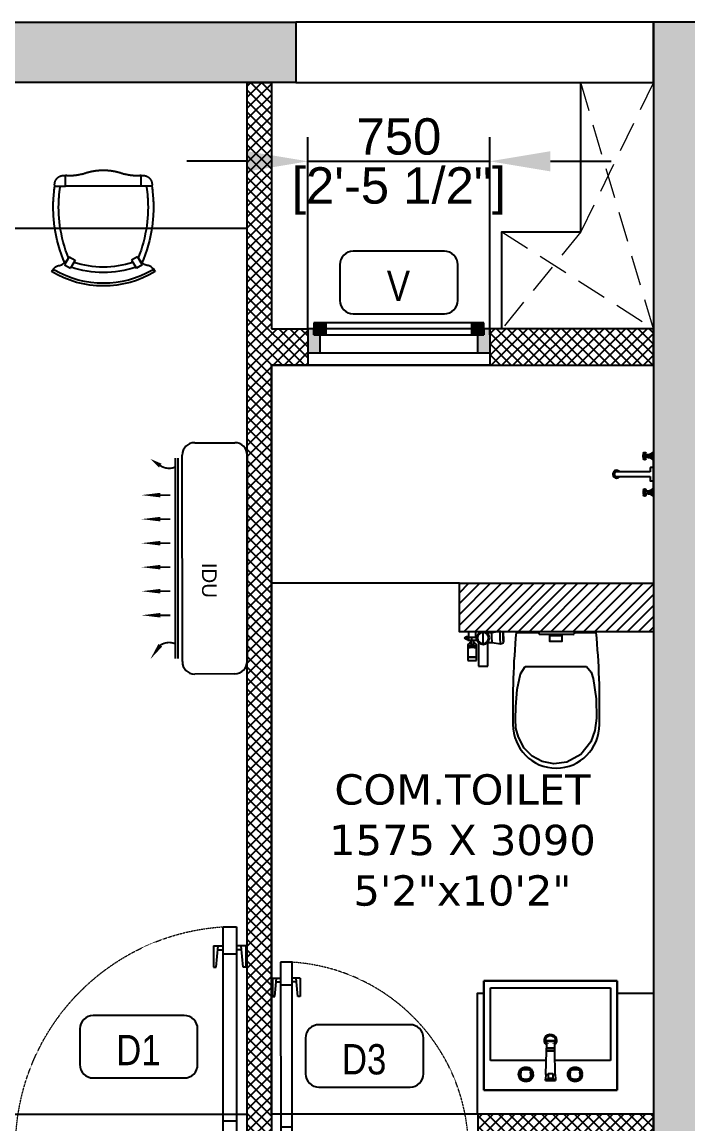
# Model space of a CAD drawing. Header units: millimetres. Extents: x -9976 to 131129, y -15735 to 207061.
# Drawn here: x 100309 to 103055, y 161481 to 166026 of the extents above; entities that cross this region are included whole.
import ezdxf
from ezdxf.enums import TextEntityAlignment as Align

# ---------------------------------------------------------------- set-up
doc = ezdxf.new("R2010")
doc.units = ezdxf.units.MM
for name, pattern in [('( Hidden )', [0.375, 0.25, -0.125]), ('3.5BHK EAST-UN-5$0$DASHED', [0.75, 0.5, -0.25]), ('3BHK  WEST_UN-2$0$2024-08-30_TOWER-C$0$HIDDEN', [9.525, 6.35, -3.175]), ('3BHK  WEST_UN-2$0$DASHED', [0.75, 0.5, -0.25])]:
    doc.linetypes.add(name, pattern=pattern)
for name, color, linetype in [('A-Dimensions', 4, 'Continuous'), ('A-Door', 11, 'Continuous'), ('A-Elevation 10', 8, 'Continuous'), ('A-Fixture', 8, 'Continuous'), ('A-Furniture', 8, 'Continuous'), ('A-Hatch', 252, 'Continuous'), ('A-Room Boundary', 44, 'Continuous'), ('A-Shaft', 8, 'Continuous'), ('A-Text Main', 44, 'Continuous'), ('A-Ventilator', 4, 'Continuous')]:
    doc.layers.add(name, color=color, linetype=linetype)
doc.layers.add('A-Wall', color=240, linetype='Continuous', lineweight=35)
doc.styles.add('2024-08-29_TOWER-A$0$simplex-0.8', font='simplex.shx', dxfattribs={"width": 0.8})
doc.styles.add('3.5BHK EAST-UN-5$0$grid_text', font='verdana.ttf')
doc.styles.add('3BHK  WEST_UN-2$0$AMISH', font='arial.ttf')
doc.styles.add('ARIAL', font='ARIALN.TTF')
doc.styles.add('S', font='arial.ttf', dxfattribs={"height": 150})
doc.dimstyles.new('DIMSMALL', dxfattribs={"dimtxt": 150, "dimasz": 250, "dimexe": 100, "dimexo": 100, "dimgap": 25, "dimtad": 1, "dimdec": 0, "dimtxsty": 'S', "dimcen": 0, "dimdle": 100, "dimclrd": 8, "dimclre": 8, "dimclrt": 256, "dimazin": 3, "dimtfac": 1, "dimtdec": 0, "dimtix": 1, "dimtmove": 0, "dimatfit": 3, "dimldrblk": '12_DatumFilled', "dimlwd": -1, "dimlwe": -1, "dimarcsym": 1})

# ---------------------------------------------------------------- blocks, each defined once
blk = doc.blocks.new('A$Ccfbdbe87')
at = {"layer": 'A-Door'}
for p, q in [((99.9, 973.1), (44.4, 973.1)), ((44.4, 973.1), (44.4, 62.5)), ((99.9, 62.5), (99.9, 973.1)), ((5.6, 895.4), (44.4, 895.4)), ((5.6, 895.4), (5.6, 806.5)), ((16.7, 806.5), (24.9, 895.4)), ((23.3, 878.7), (44.4, 878.7)), ((138.8, 895.4), (99.9, 895.4)), ((121, 878.7), (99.9, 878.7)), ((127.7, 806.5), (119.5, 895.4)), ((138.8, 895.4), (138.8, 806.5)), ((99.9, 862), (44.4, 862)), ((5.6, 806.5), (16.7, 806.5)), ((138.8, 806.5), (127.7, 806.5)), ((99.9, 173.5), (44.4, 173.5)), ((0, 0), (0, 62.5)), ((0, 62.5), (44.4, 62.5)), ((16.7, 73.6), (50, 73.6)), ((33.3, 90.2), (33.3, 56.9)), ((44.4, 62.5), (99.9, 62.5)), ((44.4, 62.5), (44.4, 55.5)), ((44.4, 55.5), (55.5, 55.5)), ((55.5, 55.5), (55.5, 0)), ((99.9, 62.5), (99.9, 62.5)), ((944.5, 55.5), (944.5, 0)), ((955.6, 55.5), (944.5, 55.5)), ((1000, 62.5), (955.6, 62.5)), ((955.6, 62.5), (955.6, 55.5)), ((1000, 0), (1000, 62.5)), ((55.5, 0), (0, 0)), ((944.5, 0), (1000, 0))]:
    blk.add_line(p, q, dxfattribs=at)
blk.add_circle((33.3, 73.6), 11.1, dxfattribs=at)
at = {"layer": 'A-Door', "linetype": '3BHK  WEST_UN-2$0$DASHED', "lineweight": 0}
blk.add_arc((41.8, 61.2), 913.8, 0.0822, 86.3506, dxfattribs=at)
blk = doc.blocks.new('A$C9b4d8ff6')
at = {"layer": 'A-Door'}
for p, q in [((84.9, 827.1), (37.7, 827.1)), ((37.7, 827.1), (37.8, 53.1)), ((85, 53.1), (84.9, 827.1)), ((4.7, 761.1), (37.7, 761.1)), ((4.7, 761.1), (4.7, 685.5)), ((14.1, 685.5), (21.1, 761.1)), ((19.8, 746.9), (37.7, 746.9)), ((84.9, 732.7), (37.7, 732.7)), ((117.9, 761.1), (84.9, 761.1)), ((102.8, 746.9), (84.9, 746.9)), ((108.5, 685.5), (101.5, 761.1)), ((117.9, 761.1), (118, 685.5)), ((4.7, 685.5), (14.1, 685.5)), ((118, 685.5), (108.5, 685.5)), ((84.9, 147.5), (37.7, 147.5)), ((0, 0), (0, 53.1)), ((0, 53.1), (37.8, 53.1)), ((14.2, 62.5), (42.5, 62.5)), ((28.3, 76.7), (28.3, 48.4)), ((37.8, 53.1), (85, 53.1)), ((37.8, 53.1), (37.8, 47.2)), ((37.8, 47.2), (47.2, 47.2)), ((47.2, 47.2), (47.2, 0)), ((85, 53.1), (85, 53.1)), ((802.8, 47.2), (802.8, 0.1)), ((812.2, 47.2), (802.8, 47.2)), ((850, 53.2), (812.2, 53.1)), ((812.2, 53.1), (812.2, 47.2)), ((850, 0.1), (850, 53.2)), ((47.2, 0), (0, 0)), ((802.8, 0.1), (850, 0.1))]:
    blk.add_line(p, q, dxfattribs=at)
blk.add_circle((28.3, 62.5), 9.44, dxfattribs=at)
at = {"layer": 'A-Door', "linetype": '3.5BHK EAST-UN-5$0$DASHED', "lineweight": 0}
blk.add_arc((35.5, 52), 776.7, 0.0858, 86.3542, dxfattribs=at)
blk = doc.blocks.new('3BHK  WEST_UN-2$0$2024-08-30_TOWER-C$0$STUDY TABLE CHAIR')
at = {"linetype": '3BHK  WEST_UN-2$0$2024-08-30_TOWER-C$0$HIDDEN', "ltscale": 0.1}
for p, q in [((-0.1555, 0.4111), (-0.1555, 0.4556)), ((0.1556, 0.4111), (0.1556, 0.4556)), ((-0.1999, 0.4111), (-0.1555, 0.4111)), ((-0.1555, 0.4111), (0.1556, 0.4111)), ((0.2001, 0.4111), (0.1556, 0.4111))]:
    blk.add_line(p, q, dxfattribs=at)
for p, q in [((-0.1407, 0.1205), (-0.1601, 0.0868)), ((-0.1407, 0.1205), (-0.1166, 0.1066)), ((-0.1166, 0.1066), (-0.1361, 0.0729)), ((0.1408, 0.1205), (0.1168, 0.1066)), ((0.1168, 0.1066), (0.1362, 0.0729)), ((0.1408, 0.1205), (0.1603, 0.0868)), ((-0.1601, 0.0868), (-0.1361, 0.0729)), ((0.1603, 0.0868), (0.1362, 0.0729)), ((0.2129, 0.0621), (0.2143, 0.0597))]:
    blk.add_line(p, q)
for centre, radius, start, end in [((-0.1629, 0.4185), 0.0378, 78.6583, 191.3417), ((-0.1365, 0.6309), 0.1764, 263.8312, 285.6961), ((0.0001, 0.2324), 0.2454, 68.7607, 111.2393), ((0.1367, 0.6309), 0.1764, 254.3039, 276.1688), ((0.1631, 0.4185), 0.0378, 348.6583, 101.3417), ((0.3729, 0.325), 0.5793, 171.4462, 187.5978), ((0.3729, 0.325), 0.557, 171.1022, 187.9028), ((-0.3726, 0.325), 0.557, 352.0972, 8.8978), ((-0.3726, 0.325), 0.5793, 352.4022, 8.5538)]:
    blk.add_arc(centre, radius, start, end, dxfattribs=at)
for centre, radius, start, end in [((0.3729, 0.325), 0.5793, 187.5978, 203.7494), ((0.3729, 0.325), 0.557, 187.9028, 202.0547), ((-0.3726, 0.325), 0.557, 337.9453, 352.0972), ((-0.3726, 0.325), 0.5793, 336.2506, 352.4022), ((0.0001, 0.4667), 0.3889, 251.717, 288.283), ((-0.2058, 0.0575), 0.00864, 63.5361, 166.1654), ((0, 0.4148), 0.4148, 238.902, 301.1196), ((0, 0.4148), 0.4037, 239.9747, 300.0253), ((0.0001, 0.4667), 0.4111, 251.0753, 288.9247), ((0.2058, 0.0581), 0.00814, 29.3011, 117.8056)]:
    blk.add_arc(centre, radius, start, end)
for points, knots in [([(-0.2102, 0.0649), (-0.2048, 0.0722), (-0.1961, 0.0837), (-0.179, 0.0843), (-0.1605, 0.0918), (-0.1515, 0.1042), (-0.1443, 0.1142)], [0, 0, 0, 0, 1.141957, 1.816294, 2.20041, 3.805403, 3.805403, 3.805403, 3.805403]), ([(0.21, 0.0651), (0.2047, 0.0722), (0.1963, 0.0837), (0.1793, 0.0842), (0.1608, 0.0918), (0.1519, 0.1042), (0.1446, 0.1142)], [0, 0, 0, 0, 1.119264, 1.793601, 2.177718, 3.782711, 3.782711, 3.782711, 3.782711])]:
    blk.add_open_spline(points, degree=3, knots=knots)
blk = doc.blocks.new('A$C68b82993')
at = {"layer": 'A-Furniture', "ltscale": 600}
blk.add_lwpolyline([(1200, 0), (1200, 600), (0, 600), (0, 0)], close=True, dxfattribs=at)
at = {"layer": 'A-Furniture', "ltscale": 600, "xscale": -1000, "yscale": 1000, "zscale": 1000}
blk.add_blockref('3BHK  WEST_UN-2$0$2024-08-30_TOWER-C$0$STUDY TABLE CHAIR', (606.6, -238.7), dxfattribs=at)
blk = doc.blocks.new('A$Cf00fcc3f')
at = {"layer": 'A-Fixture'}
for p, q in [((0, 0), (0, -450)), ((550, 0), (0, 0)), ((0, -450), (0, 0)), ((0, 0), (550, 0)), ((550, -450), (550, 0)), ((550, 0), (550, -450)), ((147.8, -54.3), (150.8, -44.3)), ((151.6, -42.4), (150.8, -44.3)), ((150.8, -44.3), (152.9, -46.2)), ((151.6, -42.4), (153.6, -41.5)), ((153.7, -44.5), (151.6, -42.4)), ((153.7, -44.5), (152.9, -46.2)), ((153.6, -41.5), (163.5, -38.6)), ((155.5, -43.7), (153.6, -41.5)), ((155.5, -43.7), (153.7, -44.5)), ((157.1, -39.5), (155.1, -41.1)), ((164.2, -43.3), (155.2, -46)), ((155.5, -43.7), (164.5, -41)), ((164.5, -44.9), (156.4, -47.2)), ((162.3, -36.7), (157.1, -39.5)), ((167.9, -35), (162.3, -36.7)), ((163.5, -38.6), (173.8, -37.6)), ((163.5, -38.6), (164.5, -41)), ((173.8, -42.3), (164.2, -43.3)), ((173.8, -42.3), (164.2, -43.3)), ((164.5, -41), (173.8, -40.1)), ((173.8, -43.9), (164.5, -44.9)), ((173.8, -34.4), (167.9, -35)), ((179.7, -35), (173.8, -34.4)), ((179.7, -35), (173.8, -34.4)), ((173.8, -37.6), (184.1, -38.6)), ((173.8, -37.6), (173.8, -40.1)), ((173.8, -40.1), (183.2, -41)), ((183.4, -43.3), (173.8, -42.3)), ((183.1, -44.9), (173.8, -43.9)), ((185.4, -36.7), (179.7, -35)), ((185.4, -36.7), (179.7, -35)), ((191.2, -47.2), (183.1, -44.9)), ((184.1, -38.6), (183.2, -41)), ((183.2, -41), (192.2, -43.7)), ((183.4, -43.3), (192.4, -46)), ((192.4, -46), (183.4, -43.3)), ((184.1, -38.6), (194.1, -41.5)), ((190.6, -39.5), (185.4, -36.7)), ((190.6, -39.5), (185.4, -36.7)), ((192.5, -41.1), (190.6, -39.5)), ((192.5, -41.1), (190.6, -39.5)), ((192.2, -43.7), (194.1, -41.5)), ((192.2, -43.7), (193.9, -44.5)), ((193.9, -44.5), (196, -42.4)), ((193.9, -44.5), (194.7, -46.2)), ((194.1, -41.5), (196, -42.4)), ((196.9, -44.3), (194.7, -46.2)), ((196, -42.4), (196.9, -44.3)), ((196.9, -44.3), (199.8, -54.3)), ((254.8, -39.2), (296, -39.2)), ((254.8, -39.2), (255, -45.5)), ((295.9, -45.5), (296, -39.2)), ((351, -54.3), (354, -44.3)), ((354.8, -42.4), (354, -44.3)), ((354, -44.3), (356.1, -46.2)), ((354.8, -42.4), (356.8, -41.5)), ((356.9, -44.5), (354.8, -42.4)), ((356.9, -44.5), (356.1, -46.2)), ((356.8, -41.5), (366.7, -38.6)), ((358.7, -43.7), (356.8, -41.5)), ((358.7, -43.7), (356.9, -44.5)), ((360.3, -39.5), (358.3, -41.1)), ((367.4, -43.3), (358.4, -46)), ((358.7, -43.7), (367.7, -41)), ((367.7, -44.9), (359.6, -47.2)), ((365.5, -36.7), (360.3, -39.5)), ((371.1, -35), (365.5, -36.7)), ((366.7, -38.6), (377, -37.6)), ((366.7, -38.6), (367.7, -41)), ((377, -42.3), (367.4, -43.3)), ((377, -42.3), (367.4, -43.3)), ((367.7, -41), (377, -40.1)), ((377, -43.9), (367.7, -44.9)), ((377, -34.4), (371.1, -35)), ((382.9, -35), (377, -34.4)), ((382.9, -35), (377, -34.4)), ((377, -37.6), (387.3, -38.6)), ((377, -37.6), (377, -40.1)), ((377, -40.1), (386.4, -41)), ((386.6, -43.3), (377, -42.3)), ((386.3, -44.9), (377, -43.9)), ((388.6, -36.7), (382.9, -35)), ((388.6, -36.7), (382.9, -35)), ((394.4, -47.2), (386.3, -44.9)), ((387.3, -38.6), (386.4, -41)), ((386.4, -41), (395.4, -43.7)), ((386.6, -43.3), (395.6, -46)), ((395.6, -46), (386.6, -43.3)), ((387.3, -38.6), (397.3, -41.5)), ((393.8, -39.5), (388.6, -36.7)), ((393.8, -39.5), (388.6, -36.7)), ((395.7, -41.1), (393.8, -39.5)), ((395.7, -41.1), (393.8, -39.5)), ((395.4, -43.7), (397.3, -41.5)), ((395.4, -43.7), (397.1, -44.5)), ((397.1, -44.5), (399.2, -42.4)), ((397.1, -44.5), (397.9, -46.2)), ((397.3, -41.5), (399.2, -42.4)), ((400.1, -44.3), (397.9, -46.2)), ((399.2, -42.4), (400.1, -44.3)), ((400.1, -44.3), (403, -54.3)), ((144.2, -58.7), (143.6, -64.6)), ((143.6, -64.6), (144.2, -70.5)), ((143.6, -64.6), (144.2, -70.5)), ((145.9, -53), (144.2, -58.7)), ((144.2, -70.5), (145.9, -76.1)), ((144.2, -70.5), (145.9, -76.1)), ((148.7, -47.8), (145.9, -53)), ((145.9, -76.1), (148.7, -81.3)), ((145.9, -76.1), (148.7, -81.3)), ((146.8, -64.6), (147.8, -54.3)), ((147.8, -74.9), (146.8, -64.6)), ((149.4, -64.6), (146.8, -64.6)), ((147.8, -54.3), (150.3, -55.2)), ((147.8, -74.9), (150.3, -73.9)), ((150.8, -84.8), (147.8, -74.9)), ((150.3, -45.9), (148.7, -47.8)), ((148.7, -81.3), (150.3, -83.2)), ((148.7, -81.3), (150.3, -83.2)), ((149.4, -64.6), (150.3, -55.2)), ((150.3, -73.9), (149.4, -64.6)), ((150.3, -55.2), (152.9, -46.2)), ((152.9, -82.9), (150.3, -73.9)), ((150.8, -84.8), (152.9, -82.9)), ((151.6, -86.8), (150.8, -84.8)), ((152.5, -55), (151.6, -64.6)), ((151.6, -64.6), (152.5, -74.2)), ((151.6, -64.6), (152.5, -74.2)), ((151.6, -86.8), (153.7, -84.7)), ((151.6, -86.8), (153.6, -87.6)), ((155.2, -46), (152.5, -55)), ((155.2, -46), (152.5, -55)), ((152.5, -74.2), (155.2, -83.2)), ((152.5, -74.2), (155.2, -83.2)), ((152.9, -82.9), (153.7, -84.7)), ((154.1, -55.3), (153.2, -64.6)), ((153.2, -64.6), (154.1, -73.9)), ((155.5, -85.5), (153.6, -87.6)), ((163.5, -90.6), (153.6, -87.6)), ((153.7, -84.7), (155.5, -85.5)), ((156.4, -47.2), (154.1, -55.3)), ((154.1, -73.9), (156.4, -81.9)), ((155.1, -88.1), (157.1, -89.7)), ((155.1, -88.1), (157.1, -89.7)), ((155.2, -83.2), (164.2, -85.9)), ((155.2, -83.2), (164.2, -85.9)), ((164.5, -88.1), (155.5, -85.5)), ((156.4, -81.9), (164.5, -84.3)), ((157.1, -89.7), (162.3, -92.4)), ((157.1, -89.7), (162.3, -92.4)), ((163.5, -90.6), (164.5, -88.1)), ((173.8, -91.6), (163.5, -90.6)), ((164.2, -85.9), (173.8, -86.8)), ((164.2, -85.9), (173.8, -86.8)), ((164.5, -84.3), (173.8, -85.2)), ((173.8, -89), (164.5, -88.1)), ((173.8, -85.2), (183.1, -84.3)), ((173.8, -86.8), (183.4, -85.9)), ((173.8, -86.8), (183.4, -85.9)), ((183.2, -88.1), (173.8, -89)), ((173.8, -91.6), (173.8, -89)), ((184.1, -90.6), (173.8, -91.6)), ((183.1, -84.3), (191.2, -81.9)), ((192.2, -85.5), (183.2, -88.1)), ((184.1, -90.6), (183.2, -88.1)), ((183.4, -85.9), (192.4, -83.2)), ((183.4, -85.9), (192.4, -83.2)), ((194.1, -87.6), (184.1, -90.6)), ((185.4, -92.4), (190.6, -89.7)), ((185.4, -92.4), (190.6, -89.7)), ((190.6, -89.7), (192.5, -88.1)), ((190.6, -89.7), (192.5, -88.1)), ((191.2, -47.2), (193.5, -55.3)), ((191.2, -81.9), (193.5, -73.9)), ((192.2, -85.5), (193.9, -84.7)), ((192.2, -85.5), (194.1, -87.6)), ((192.4, -46), (195.1, -55)), ((192.4, -83.2), (195.1, -74.2)), ((192.4, -83.2), (195.1, -74.2)), ((194.4, -64.6), (193.5, -55.3)), ((194.4, -64.6), (193.5, -73.9)), ((193.9, -84.7), (194.7, -82.9)), ((193.9, -84.7), (196, -86.8)), ((196, -86.8), (194.1, -87.6)), ((194.7, -46.2), (197.4, -55.2)), ((197.4, -73.9), (194.7, -82.9)), ((196.9, -84.8), (194.7, -82.9)), ((195.1, -55), (196, -64.6)), ((196, -64.6), (195.1, -74.2)), ((196, -86.8), (196.9, -84.8)), ((199.8, -74.9), (196.9, -84.8)), ((198.9, -47.8), (197.3, -45.9)), ((198.9, -47.8), (197.3, -45.9)), ((197.3, -83.2), (198.9, -81.3)), ((197.3, -83.2), (198.9, -81.3)), ((199.8, -54.3), (197.4, -55.2)), ((197.4, -55.2), (198.3, -64.6)), ((198.3, -64.6), (197.4, -73.9)), ((199.8, -74.9), (197.4, -73.9)), ((198.3, -64.6), (200.8, -64.6)), ((201.7, -53), (198.9, -47.8)), ((201.7, -53), (198.9, -47.8)), ((198.9, -81.3), (201.7, -76.1)), ((198.9, -81.3), (201.7, -76.1)), ((199.8, -54.3), (200.8, -64.6)), ((200.8, -64.6), (199.8, -74.9)), ((203.4, -58.7), (201.7, -53)), ((203.4, -58.7), (201.7, -53)), ((201.7, -76.1), (203.4, -70.5)), ((201.7, -76.1), (203.4, -70.5)), ((203.4, -58.7), (204, -64.6)), ((204, -64.6), (203.4, -58.7)), ((204, -64.6), (203.4, -70.5)), ((204, -64.6), (203.4, -70.5)), ((255.5, -64.6), (255, -45.5)), ((255, -45.5), (295.9, -45.5)), ((255.5, -64.6), (258.3, -160.2)), ((255.5, -64.6), (265.1, -64.6)), ((265.1, -68.5), (265.1, -47.9)), ((285.7, -47.9), (265.1, -47.9)), ((265.1, -68.5), (285.7, -68.5)), ((285.7, -68.5), (285.7, -47.9)), ((285.7, -64.6), (295.3, -64.6)), ((295.3, -64.6), (292.6, -160.2)), ((295.3, -64.6), (295.9, -45.5)), ((347.4, -58.7), (346.8, -64.6)), ((346.8, -64.6), (347.4, -70.5)), ((346.8, -64.6), (347.4, -70.5)), ((349.1, -53), (347.4, -58.7)), ((347.4, -70.5), (349.1, -76.1)), ((347.4, -70.5), (349.1, -76.1)), ((351.9, -47.8), (349.1, -53)), ((349.1, -76.1), (351.9, -81.3)), ((349.1, -76.1), (351.9, -81.3)), ((350, -64.6), (351, -54.3)), ((351, -74.9), (350, -64.6)), ((352.6, -64.6), (350, -64.6)), ((351, -54.3), (353.5, -55.2)), ((351, -74.9), (353.5, -73.9)), ((354, -84.8), (351, -74.9)), ((353.5, -45.9), (351.9, -47.8)), ((351.9, -81.3), (353.5, -83.2)), ((351.9, -81.3), (353.5, -83.2)), ((352.6, -64.6), (353.5, -55.2)), ((353.5, -73.9), (352.6, -64.6)), ((353.5, -55.2), (356.1, -46.2)), ((356.1, -82.9), (353.5, -73.9)), ((354, -84.8), (356.1, -82.9)), ((354.8, -86.8), (354, -84.8)), ((355.7, -55), (354.8, -64.6)), ((354.8, -64.6), (355.7, -74.2)), ((354.8, -64.6), (355.7, -74.2)), ((354.8, -86.8), (356.9, -84.7)), ((354.8, -86.8), (356.8, -87.6)), ((358.4, -46), (355.7, -55)), ((358.4, -46), (355.7, -55)), ((355.7, -74.2), (358.4, -83.2)), ((355.7, -74.2), (358.4, -83.2)), ((356.1, -82.9), (356.9, -84.7)), ((357.3, -55.3), (356.4, -64.6)), ((356.4, -64.6), (357.3, -73.9)), ((358.7, -85.5), (356.8, -87.6)), ((366.7, -90.6), (356.8, -87.6)), ((356.9, -84.7), (358.7, -85.5)), ((359.6, -47.2), (357.3, -55.3)), ((357.3, -73.9), (359.6, -81.9)), ((358.3, -88.1), (360.3, -89.7)), ((358.3, -88.1), (360.3, -89.7)), ((358.4, -83.2), (367.4, -85.9)), ((358.4, -83.2), (367.4, -85.9)), ((367.7, -88.1), (358.7, -85.5)), ((359.6, -81.9), (367.7, -84.3)), ((360.3, -89.7), (365.5, -92.4)), ((360.3, -89.7), (365.5, -92.4)), ((366.7, -90.6), (367.7, -88.1)), ((377, -91.6), (366.7, -90.6)), ((367.4, -85.9), (377, -86.8)), ((367.4, -85.9), (377, -86.8)), ((367.7, -84.3), (377, -85.2)), ((377, -89), (367.7, -88.1)), ((377, -85.2), (386.3, -84.3)), ((377, -86.8), (386.6, -85.9)), ((377, -86.8), (386.6, -85.9)), ((386.4, -88.1), (377, -89)), ((377, -91.6), (377, -89)), ((387.3, -90.6), (377, -91.6)), ((386.3, -84.3), (394.4, -81.9)), ((395.4, -85.5), (386.4, -88.1)), ((387.3, -90.6), (386.4, -88.1)), ((386.6, -85.9), (395.6, -83.2)), ((386.6, -85.9), (395.6, -83.2)), ((397.3, -87.6), (387.3, -90.6)), ((388.6, -92.4), (393.8, -89.7)), ((388.6, -92.4), (393.8, -89.7)), ((393.8, -89.7), (395.7, -88.1)), ((393.8, -89.7), (395.7, -88.1)), ((394.4, -47.2), (396.7, -55.3)), ((394.4, -81.9), (396.7, -73.9)), ((395.4, -85.5), (397.1, -84.7)), ((395.4, -85.5), (397.3, -87.6)), ((395.6, -46), (398.3, -55)), ((395.6, -83.2), (398.3, -74.2)), ((395.6, -83.2), (398.3, -74.2)), ((397.6, -64.6), (396.7, -55.3)), ((397.6, -64.6), (396.7, -73.9)), ((397.1, -84.7), (397.9, -82.9)), ((397.1, -84.7), (399.2, -86.8)), ((399.2, -86.8), (397.3, -87.6)), ((397.9, -46.2), (400.6, -55.2)), ((400.6, -73.9), (397.9, -82.9)), ((400.1, -84.8), (397.9, -82.9)), ((398.3, -55), (399.2, -64.6)), ((399.2, -64.6), (398.3, -74.2)), ((399.2, -86.8), (400.1, -84.8)), ((403, -74.9), (400.1, -84.8)), ((402.1, -47.8), (400.5, -45.9)), ((402.1, -47.8), (400.5, -45.9)), ((400.5, -83.2), (402.1, -81.3)), ((400.5, -83.2), (402.1, -81.3)), ((403, -54.3), (400.6, -55.2)), ((400.6, -55.2), (401.5, -64.6)), ((401.5, -64.6), (400.6, -73.9)), ((403, -74.9), (400.6, -73.9)), ((401.5, -64.6), (404, -64.6)), ((404.9, -53), (402.1, -47.8)), ((404.9, -53), (402.1, -47.8)), ((402.1, -81.3), (404.9, -76.1)), ((402.1, -81.3), (404.9, -76.1)), ((403, -54.3), (404, -64.6)), ((404, -64.6), (403, -74.9)), ((406.6, -58.7), (404.9, -53)), ((406.6, -58.7), (404.9, -53)), ((404.9, -76.1), (406.6, -70.5)), ((404.9, -76.1), (406.6, -70.5)), ((406.6, -58.7), (407.2, -64.6)), ((406.6, -58.7), (407.2, -64.6)), ((407.2, -64.6), (406.6, -70.5)), ((407.2, -64.6), (406.6, -70.5)), ((257.2, -122), (27.5, -122)), ((27.5, -122), (27.5, -422)), ((162.3, -92.4), (167.9, -94.2)), ((162.3, -92.4), (167.9, -94.2)), ((167.9, -94.2), (173.8, -94.7)), ((167.9, -94.2), (173.8, -94.7)), ((173.8, -94.7), (179.7, -94.2)), ((173.8, -94.7), (179.7, -94.2)), ((179.7, -94.2), (185.4, -92.4)), ((179.7, -94.2), (185.4, -92.4)), ((522.5, -122), (293.7, -122)), ((365.5, -92.4), (371.1, -94.2)), ((365.5, -92.4), (371.1, -94.2)), ((371.1, -94.2), (377, -94.7)), ((371.1, -94.2), (377, -94.7)), ((377, -94.7), (382.9, -94.2)), ((377, -94.7), (382.9, -94.2)), ((382.9, -94.2), (388.6, -92.4)), ((382.9, -94.2), (388.6, -92.4)), ((522.5, -422), (522.5, -122)), ((258.3, -162.3), (258.3, -160.2)), ((292.6, -160.2), (258.3, -160.2)), ((258.3, -162.3), (258.6, -171.8)), ((258.3, -162.3), (292.5, -162.3)), ((258.6, -171.8), (258.6, -172.7)), ((258.6, -171.8), (292.2, -171.8)), ((259.4, -201.1), (258.6, -172.7)), ((292.2, -172.7), (258.6, -172.7)), ((291.4, -201.1), (292.2, -172.7)), ((292.2, -171.8), (292.5, -162.3)), ((292.2, -171.8), (292.2, -172.7)), ((292.6, -160.2), (292.5, -162.3)), ((259.4, -201.1), (259.5, -204.3)), ((259.4, -201.1), (291.4, -201.1)), ((259.5, -204.3), (291.3, -204.3)), ((264.3, -192.3), (264.3, -190.8)), ((286.5, -192.3), (286.5, -190.8)), ((291.3, -204.3), (291.4, -201.1)), ((0, -450), (550, -450)), ((550, -450), (0, -450)), ((27.5, -422), (522.5, -422))]:
    blk.add_line(p, q, dxfattribs=at)
for radius, start, end in [(25, 130.6704, 0), (20, 145.6811, 0), (25, 0, 45), (20, 0, 24.0891)]:
    blk.add_arc((275, -205), radius, start, end, dxfattribs=at)
blk = doc.blocks.new('A$Cfbc7273c')
at = {"layer": 'A-Fixture'}
for p, q in [((-41.9, 68.8), (-41.9, 81.3)), ((-41.9, 81.3), (-27.4, 81.2)), ((-27.4, 68.8), (-41.9, 68.8)), ((-23.6, 68.6), (-23.6, 81.3)), ((-22.2, 81.5), (-22.2, 68.5)), ((-20.4, 68.3), (-20.4, 81.7)), ((-18, 82.2), (-18, 67.8)), ((-15.8, 67.3), (-15.8, 82.7)), ((-13.3, 66.5), (-13.3, 83.5)), ((-9.9, 65.2), (-9.9, 84.7)), ((-5.4, 63), (-5.4, 87)), ((0, 90.6), (0, 59.4)), ((0, -90.6), (0, 90.6)), ((-13.5, 10), (-152, 10)), ((-13.5, 26), (-13.5, 10)), ((0, 27), (-12.5, 27)), ((0, -27), (0, 27)), ((-152, -10), (-13.5, -10)), ((-13.5, -10), (-13.5, -26)), ((-12.5, -27), (0, -27)), ((-41.9, -68.8), (-41.9, -81.3)), ((-27.4, -68.8), (-41.9, -68.8)), ((-41.9, -81.3), (-27.4, -81.2)), ((-23.6, -68.6), (-23.6, -81.3)), ((-22.2, -81.5), (-22.2, -68.5)), ((-20.4, -68.3), (-20.4, -81.7)), ((-18, -82.2), (-18, -67.8)), ((-15.8, -67.3), (-15.8, -82.7)), ((-13.3, -66.5), (-13.3, -83.5)), ((-9.9, -65.2), (-9.9, -84.7)), ((-5.4, -63), (-5.4, -87)), ((0, -90.6), (0, -59.4))]:
    blk.add_line(p, q, dxfattribs=at)
for centre, radius in [((-36, 85.7), 4.41), ((-36, 64.3), 4.41), ((-36, 74.8), 3.69), ((-36, -64.3), 4.41), ((-36, -85.7), 4.41), ((-36, -74.8), 3.69)]:
    blk.add_circle(centre, radius, dxfattribs=at)
for centre, radius, start, end in [((-27.2, 125.4), 44.2, 269.7849, 308.0362), ((-27.4, 24.1), 44.7, 52.1791, 90), ((-152, 0), 16, 90, 180.0001), ((-152, 0), 16, 180.0001, 270), ((-152, 0), 10, 90, 270), ((-152, 0), 16, 38.6822, 90), ((-12.5, 26), 0.999, 89.9998, 180.1995), ((-152, 0), 16, 270, 321.3178), ((-12.5, -26), 1, 180, 269.8008), ((-27.4, -24.1), 44.7, 270, 307.8209), ((-27.2, -125.4), 44.2, 51.9638, 90.2151)]:
    blk.add_arc(centre, radius, start, end, dxfattribs=at)
blk = doc.blocks.new('3BHK  WEST_UN-2$0$fgdskokjmfv')
at = {"layer": 'A-Fixture', "linetype": 'Continuous'}
for p, q in [((15769217.4, 1072186.7), (15769217.5, 1072186.9)), ((15769217.4, 1072186.5), (15769217.4, 1072186.7)), ((15769217.4, 1072186.3), (15769217.4, 1072186.5)), ((15769217.4, 1072186.1), (15769217.4, 1072186.3)), ((15769217.4, 1072186.3), (15769217.4, 1072186.3)), ((15769217.5, 1072185.9), (15769217.4, 1072186.1)), ((15769217.5, 1072187.3), (15769217.6, 1072187.5)), ((15769217.5, 1072187.1), (15769217.5, 1072187.3)), ((15769217.5, 1072186.9), (15769217.5, 1072187.1)), ((15769217.5, 1072185.7), (15769217.5, 1072185.9)), ((15769217.5, 1072185.5), (15769217.5, 1072185.7)), ((15769217.5, 1072185.3), (15769217.5, 1072185.5)), ((15769217.6, 1072185.1), (15769217.5, 1072185.3)), ((15769217.6, 1072187.7), (15769217.7, 1072187.9)), ((15769217.6, 1072187.5), (15769217.6, 1072187.7)), ((15769217.6, 1072184.9), (15769217.6, 1072185.1)), ((15769217.7, 1072184.7), (15769217.6, 1072184.9)), ((15769217.7, 1072187.9), (15769217.8, 1072188.1)), ((15769217.8, 1072184.5), (15769217.7, 1072184.7)), ((15769217.8, 1072188.3), (15769217.9, 1072188.5)), ((15769217.8, 1072188.1), (15769217.8, 1072188.3)), ((15769217.8, 1072184.3), (15769217.8, 1072184.5)), ((15769217.9, 1072184.2), (15769217.8, 1072184.3)), ((15769217.9, 1072188.5), (15769218, 1072188.7)), ((15769218, 1072184), (15769217.9, 1072184.2)), ((15769218, 1072188.7), (15769218.1, 1072188.8)), ((15769218.1, 1072183.8), (15769218, 1072184)), ((15769218.1, 1072188.8), (15769218.2, 1072189)), ((15769218.2, 1072183.6), (15769218.1, 1072183.8)), ((15769218.2, 1072189), (15769218.3, 1072189.2)), ((15769218.3, 1072183.5), (15769218.2, 1072183.6)), ((15769218.3, 1072189.2), (15769218.4, 1072189.3)), ((15769218.5, 1072183.3), (15769218.3, 1072183.5)), ((15769218.4, 1072189.3), (15769218.5, 1072189.5)), ((15769218.5, 1072189.5), (15769218.7, 1072189.6)), ((15769218.6, 1072183.2), (15769218.5, 1072183.3)), ((15769218.7, 1072183), (15769218.6, 1072183.2)), ((15769218.7, 1072189.6), (15769218.8, 1072189.8)), ((15769218.8, 1072182.9), (15769218.7, 1072183)), ((15769218.8, 1072189.8), (15769218.9, 1072189.9)), ((15769219, 1072182.7), (15769218.8, 1072182.9)), ((15769218.9, 1072189.9), (15769219.1, 1072190.1)), ((15769219.1, 1072182.6), (15769219, 1072182.7)), ((15769219.1, 1072190.1), (15769219.2, 1072190.2)), ((15769219.3, 1072182.5), (15769219.1, 1072182.6)), ((15769219.2, 1072190.2), (15769219.4, 1072190.3)), ((15769219.4, 1072182.3), (15769219.3, 1072182.5)), ((15769219.4, 1072190.3), (15769219.6, 1072190.4)), ((15769219.6, 1072182.2), (15769219.4, 1072182.3)), ((15769219.6, 1072190.4), (15769219.7, 1072190.6)), ((15769219.8, 1072182.1), (15769219.6, 1072182.2)), ((15769219.7, 1072190.6), (15769219.9, 1072190.7)), ((15769219.9, 1072182), (15769219.8, 1072182.1)), ((15769219.9, 1072190.7), (15769220.1, 1072190.8)), ((15769220.1, 1072181.9), (15769219.9, 1072182)), ((15769220.1, 1072190.8), (15769220.3, 1072190.8)), ((15769220.3, 1072181.8), (15769220.1, 1072181.9)), ((15769220.3, 1072190.8), (15769220.4, 1072190.9)), ((15769220.5, 1072181.7), (15769220.3, 1072181.8)), ((15769220.4, 1072190.9), (15769220.6, 1072191)), ((15769220.7, 1072181.7), (15769220.5, 1072181.7)), ((15769220.6, 1072191), (15769220.8, 1072191.1)), ((15769220.9, 1072181.6), (15769220.7, 1072181.7)), ((15769220.8, 1072191.1), (15769221, 1072191.1)), ((15769221, 1072181.5), (15769220.9, 1072181.6)), ((15769221, 1072191.1), (15769221.2, 1072191.2)), ((15769221.2, 1072181.5), (15769221, 1072181.5)), ((15769221.2, 1072191.2), (15769221.4, 1072191.2)), ((15769221.4, 1072181.4), (15769221.2, 1072181.5)), ((15769221.4, 1072191.2), (15769221.6, 1072191.3)), ((15769221.6, 1072181.4), (15769221.4, 1072181.4)), ((15769221.6, 1072191.3), (15769221.8, 1072191.3)), ((15769221.8, 1072181.4), (15769221.6, 1072181.4)), ((15769221.8, 1072191.3), (15769222, 1072191.3)), ((15769222, 1072181.4), (15769221.8, 1072181.4)), ((15769222, 1072191.3), (15769222.2, 1072191.3)), ((15769222.2, 1072181.3), (15769222, 1072181.4)), ((15769222.2, 1072191.3), (15769222.4, 1072191.3)), ((15769222.4, 1072181.3), (15769222.2, 1072181.3)), ((15769222.4, 1072191.3), (15769222.4, 1072191.3)), ((15769222.5, 1072191.3), (15769222.4, 1072191.3)), ((15769222.4, 1072191.3), (15769222.4, 1072191.3)), ((15769222.4, 1072191.3), (15769222.5, 1072191.3)), ((15769222.5, 1072181.3), (15769222.4, 1072181.3)), ((15769222.4, 1072181.3), (15769222.4, 1072181.3)), ((15769222.4, 1072181.3), (15769222.5, 1072181.3)), ((15769222.6, 1072191.3), (15769222.5, 1072191.3)), ((15769222.5, 1072191.3), (15769222.5, 1072191.3)), ((15769222.5, 1072191.3), (15769222.7, 1072191.3)), ((15769222.6, 1072181.3), (15769222.5, 1072181.3)), ((15769222.5, 1072181.3), (15769222.5, 1072181.3)), ((15769222.5, 1072181.3), (15769222.7, 1072181.3)), ((15769222.8, 1072191.3), (15769222.6, 1072191.3)), ((15769222.8, 1072181.3), (15769222.6, 1072181.3)), ((15769222.7, 1072191.3), (15769222.9, 1072191.3)), ((15769222.7, 1072181.3), (15769222.8, 1072181.3)), ((15769232.1, 1072191.3), (15769222.8, 1072191.3)), ((15769222.8, 1072181.3), (15769228.8, 1072181.3)), ((15769223, 1072181.3), (15769222.8, 1072181.3)), ((15769222.9, 1072191.3), (15769223.1, 1072191.3)), ((15769223.3, 1072181.3), (15769223, 1072181.3)), ((15769223.1, 1072191.3), (15769223.4, 1072191.3)), ((15769223.6, 1072181.3), (15769223.3, 1072181.3)), ((15769223.4, 1072191.3), (15769223.8, 1072191.3)), ((15769224, 1072181.3), (15769223.6, 1072181.3)), ((15769223.8, 1072191.3), (15769224.2, 1072191.3)), ((15769224.4, 1072181.3), (15769224, 1072181.3)), ((15769224.2, 1072191.3), (15769224.7, 1072191.3)), ((15769224.9, 1072181.3), (15769224.4, 1072181.3)), ((15769228.6, 1072190), (15769228.8, 1072176)), ((15769228.7, 1072190), (15769232.9, 1072190)), ((15769233.2, 1072176), (15769228.9, 1072176)), ((15769231.8, 1072211.9), (15769232.1, 1072190)), ((15769309.2, 1072211.9), (15769231.8, 1072211.9)), ((15769232.9, 1072190), (15769239.6, 1072190)), ((15769233.1, 1072183), (15769232.9, 1072190)), ((15769233.2, 1072176), (15769233.1, 1072183)), ((15769239.6, 1072176), (15769233.2, 1072176)), ((15769239.6, 1072190), (15769243.9, 1072190)), ((15769243.8, 1072176), (15769239.6, 1072176)), ((15769240, 1072176), (15769240, 1072167.3)), ((15769242, 1072176), (15769242, 1072161.6)), ((15769243.9, 1072183), (15769243.8, 1072176)), ((15769247.1, 1072176), (15769243.8, 1072176)), ((15769243.9, 1072190), (15769247.1, 1072190)), ((15769243.9, 1072190), (15769243.9, 1072183)), ((15769247.1, 1072190), (15769264.5, 1072190)), ((15769264.4, 1072176), (15769247.1, 1072176)), ((15769252.2, 1072161.6), (15769252.2, 1072176)), ((15769254.3, 1072167.3), (15769254.3, 1072176)), ((15769262.2, 1072190), (15769262.5, 1072211.9)), ((15769262.2, 1072191.3), (15769262.5, 1072191.3)), ((15769262.5, 1072191.3), (15769263.8, 1072191.3)), ((15769263.8, 1072191.3), (15769265.2, 1072191.3)), ((15769264.4, 1072183), (15769264.5, 1072190)), ((15769264.4, 1072176), (15769264.4, 1072183)), ((15769265.9, 1072181.3), (15769264.5, 1072181.3)), ((15769265.2, 1072191.3), (15769266.5, 1072191.3)), ((15769266.6, 1072181.3), (15769265.9, 1072181.3)), ((15769274.3, 1072211.9), (15769274.3, 1072210.2)), ((15769274.3, 1072210.2), (15769274.3, 1072208.5)), ((15769274.3, 1072208.5), (15769274.3, 1072206.8)), ((15769274.3, 1072206.8), (15769274.3, 1072205.4)), ((15769292.1, 1072163.3), (15769292.1, 1072209.4)), ((15769309.2, 1072211.4), (15769309.2, 1072211.9)), ((15769309.2, 1072209.7), (15769309.2, 1072211.4)), ((15769309.2, 1072208), (15769309.2, 1072209.7)), ((15769309.2, 1072206.4), (15769309.2, 1072208)), ((15769309.2, 1072206), (15769309.2, 1072206.4)), ((15769328, 1072207), (15769309.9, 1072206.4)), ((15769362.5, 1072214.8), (15769328, 1072207)), ((15769362.5, 1072214.8), (15769374.5, 1072212)), ((15769428.5, 1072209.1), (15769522.1, 1072209.1)), ((15769667.1, 1072211.9), (15769522.1, 1072211.9)), ((15769522.1, 1072211.9), (15769522.1, 1072203.9)), ((15769664.1, 1072200.9), (15769525.1, 1072200.9)), ((15769618.4, 1072200.9), (15769565.9, 1072200.9)), ((15769565.9, 1072200.9), (15769565.9, 1072197.6)), ((15769618.4, 1072194.8), (15769565.9, 1072194.8)), ((15769565.9, 1072194.8), (15769565.9, 1072174.4)), ((15769567.4, 1072196.1), (15769616.9, 1072196.1)), ((15769618.4, 1072197.6), (15769618.4, 1072200.9)), ((15769618.4, 1072174.4), (15769618.4, 1072194.8)), ((15769667.1, 1072211.9), (15769667.1, 1072203.9)), ((15769667.1, 1072209.1), (15769758.5, 1072209.1)), ((15769229.4, 1072152.1), (15769229.4, 1072141.2)), ((15769229.6, 1072148.4), (15769264.6, 1072148.4)), ((15769229.6, 1072148.4), (15769229.6, 1072107.6)), ((15769235.2, 1072152.4), (15769235.2, 1072142.5)), ((15769240, 1072155.2), (15769240, 1072152.4)), ((15769254.3, 1072152.4), (15769254.3, 1072155.2)), ((15769259, 1072142.5), (15769259, 1072152.4)), ((15769264.6, 1072107.6), (15769264.6, 1072148.4)), ((15769264.9, 1072141.2), (15769264.9, 1072152.1)), ((15769273.1, 1072167.7), (15769273.1, 1072069.7)), ((15769311.1, 1072167.5), (15769329.3, 1072168.1)), ((15769311.2, 1072069.7), (15769311.2, 1072167.7)), ((15769329.3, 1072168.1), (15769364.2, 1072162.5)), ((15769364.3, 1072162.5), (15769376.1, 1072166)), ((15769567.3, 1072172.9), (15769616.9, 1072172.9)), ((15769229.6, 1072107.6), (15769264.6, 1072107.6)), ((15769229.6, 1072107.1), (15769229.6, 1072107.6)), ((15769264.6, 1072107.6), (15769229.6, 1072107.6)), ((15769264.6, 1072107.1), (15769229.6, 1072107.1)), ((15769229.6, 1072107.1), (15769229.6, 1072093)), ((15769229.6, 1072093), (15769264.6, 1072093)), ((15769264.6, 1072107.1), (15769264.6, 1072107.6)), ((15769264.6, 1072093), (15769264.6, 1072107.1)), ((15769273.1, 1072069.7), (15769311.2, 1072069.7)), ((15769466.3, 1072068.4), (15769718.4, 1072068.4))]:
    blk.add_line(p, q, dxfattribs=at)
at = {"layer": 'A-Fixture', "linetype": 'Continuous', "flags": 128}
blk.add_lwpolyline([(15769718.4, 1072068.4), (15769737.6, 1072045.5), (15769745.9, 1072018.8), (15769758.3, 1071936), (15769759.7, 1071856.1), (15769753.6, 1071804.7), (15769735.8, 1071758), (15769695.5, 1071705.9), (15769637.7, 1071673.8), (15769584.5, 1071667.4), (15769535.5, 1071677.4), (15769494.7, 1071699.3), (15769461.6, 1071732.3), (15769437.5, 1071777.7), (15769427.2, 1071814.6), (15769425.9, 1071851.1), (15769426.5, 1071902.1), (15769433.3, 1071973.6), (15769447, 1072039.1), (15769466.3, 1072068.4)], dxfattribs=at)
at = {"layer": 'A-Fixture', "linetype": 'Continuous'}
for centre, radius, start, end in [((15769292.1, 1072186.3), 26.2, 100.2496, 180), ((15769292.1, 1072186.3), 26.2, 180, 0), ((15769292.1, 1072186.3), 23, 0, 180), ((15769292.1, 1072186.3), 23, 180, 0), ((15769292.1, 1072186.3), 26.2, 0, 132.8693), ((15772559.7, 1071909.6), 3145.4, 174.5369, 181.4631), ((15769525.1, 1072203.9), 3, 180, 270), ((15769567.4, 1072197.6), 1.5, 180, 270), ((15769567.3, 1072174.4), 1.46, 180, 270), ((15769616.9, 1072197.6), 1.5, 270, 0), ((15769616.9, 1072174.4), 1.46, 270, 0), ((15769664.1, 1072203.9), 3, 270, 0), ((15766627.4, 1071909.6), 3145.4, 358.5369, 5.4631), ((15769292.1, 1072189.5), 28.9, 228.7983, 242.5322), ((15769292.1, 1072189.5), 28.9, 297.4678, 311.2017), ((15769595.6, 1071829.3), 180.3, 180, 269.3484), ((15769591.5, 1071829.3), 180.3, 270.6516, 0)]:
    blk.add_arc(centre, radius, start, end, dxfattribs=at)
for centre, major_axis, ratio, start_param, end_param in [((15769310.5, 1072186.9), (-0.6, 19.4), 0.087894, 6.275362, 6.466185), ((15769328.7, 1072187.5), (-0.6, 19.4), 0.087894, 6.275362, 9.416955), ((15769363.4, 1072188.7), (-0.8, 26.2), 0.087894, 0.017046, 3.133769), ((15769375.3, 1072189), (-0.7, 23), 0.087894, 0.026053, 3.133769), ((15769375.3, 1072189), (-0.7, 23), 0.087894, 3.165124, 6.230506), ((15769247.1, 1072152.1), (17.8, 0), 0.939693, 1.86017, 3.254011), ((15769247.1, 1072141.2), (17.8, 0), 0.939693, 2.995055, 3.28771), ((15769247.1, 1072141.2), (17.8, 0), 0.939693, 0.452611, 2.688981), ((15769247.1, 1072141.2), (13.4, 0), 0.939693, 1.839841, 2.521963), ((15769247.1, 1072142.5), (11.9, 0), 0.939693, 1.570796, 2.584055), ((15769247.1, 1072142.5), (11.9, 0), 0.939693, 1.570796, 2.584055), ((15769247.1, 1072141), (11.9, 0), 0.939693, 1.570796, 2.410164), ((15769247.1, 1072141.2), (13.4, 0), 0.939693, 1.634555, 1.767445), ((15769247.1, 1072142.5), (11.9, 0), 0.939693, 0.557537, 1.570796), ((15769247.1, 1072142.5), (11.9, 0), 0.939693, 0.557537, 1.570796), ((15769247.1, 1072141), (11.9, 0), 0.939693, 0.731428, 1.570796), ((15769247.1, 1072141.2), (13.4, 0), 0.939693, 1.374148, 1.507037), ((15769247.1, 1072141.2), (13.4, 0), 0.939693, 0.61963, 1.312246), ((15769247.1, 1072152.1), (17.8, 0), 0.939693, 6.170767, 7.561634), ((15769247.1, 1072141.2), (17.8, 0), 0.939693, 6.137068, 6.429723), ((15769310.5, 1072186.9), (-0.6, 19.4), 0.087894, 2.98627, 3.106469)]:
    blk.add_ellipse(centre, major_axis=major_axis, ratio=ratio, start_param=start_param, end_param=end_param, dxfattribs=at)
blk = doc.blocks.new('3BHK  WEST_UN-2$0$WALL MOUNTED SPLIT AC')
for p, q in [((18067.15, -8077.46), (18073.71, -8077.46)), ((18065.12, -8113.34), (18065.11, -8079.5)), ((18075.75, -8079.5), (18075.75, -8113.29)), ((18064.01, -8112.84, 0), (18064, -8079.99, 0)), ((18064.41, -8112.84, 0), (18064.41, -8079.99, 0)), ((18073.72, -8115.33), (18067.16, -8115.38))]:
    blk.add_line(p, q)
at = {"elevation": 0}
for points in [[(18059.86, -8080.11, 0, 0.75, 0), (18061.51, -8081.22, 0.75, 0.75, 0)], [(18058.43, -8086.05, 0, 0.75, 0), (18061.52, -8086.05, 0.75, 0.75, 0)], [(18058.44, -8089.99, 0, 0.75, 0), (18061.52, -8089.99, 0.75, 0.75, 0)], [(18058.44, -8093.93, 0, 0.75, 0), (18061.52, -8093.93, 0.75, 0.75, 0)], [(18058.44, -8097.86, 0, 0.75, 0), (18061.52, -8097.86, 0.75, 0.75, 0)], [(18058.44, -8101.8, 0, 0.75, 0), (18061.52, -8101.8, 0.75, 0.75, 0)], [(18058.44, -8105.74, 0, 0.75, 0), (18061.52, -8105.74, 0.75, 0.75, 0)], [(18059.87, -8112.95, 0, 0.75, 0), (18061.51, -8110.65, 0.75, 0.75, 0)]]:
    blk.add_lwpolyline(points, format="xyseb", dxfattribs=at)
at = {"const_width": 0.3, "elevation": 0}
for points in [[(18061.51, -8081.22, 0.246742), (18063.87, -8081.49, -4.761831)], [(18061.51, -8110.65, -0.246742), (18063.87, -8110.38, 4.761831)]]:
    blk.add_lwpolyline(points, format="xyb", dxfattribs=at)
for points in [[(18061.52, -8086.05), (18063.17, -8086.05)], [(18061.52, -8089.99), (18063.17, -8089.99)], [(18061.52, -8093.93), (18063.17, -8093.93)], [(18061.52, -8097.86), (18063.17, -8097.86)], [(18061.52, -8101.8), (18063.17, -8101.8)], [(18061.52, -8105.74), (18063.17, -8105.74)]]:
    blk.add_lwpolyline(points, dxfattribs=at)
for centre, start, end in [((18067.15, -8079.5), 90.0082, 180.0082), ((18073.71, -8079.5), 0.0078, 90.0078), ((18067.16, -8113.34), 180.0082, 270.0082), ((18073.71, -8113.29), 270.0078, 0.0078)]:
    blk.add_arc(centre, 2.04, start, end)
at = {"layer": 'A-Elevation 10', "style": '3BHK  WEST_UN-2$0$AMISH'}
blk.add_attdef('IDU', text='', height=2.4, rotation=90.0082, dxfattribs=at).set_placement((17772.56, -7418.94, 0), align=Align.MIDDLE_CENTER)
blk = doc.blocks.new('A$C44642ae1')
at = {"layer": 'A-Ventilator', "linetype": 'Continuous'}
for points in [[(0, 50), (50, 50), (50, 125), (25, 125), (25, 150), (0, 150)], [(25, 125), (75, 125), (75, 175), (25, 175)], [(725, 175), (675, 175), (675, 125), (725, 125)], [(750, 150), (725, 150), (725, 125), (700, 125), (700, 50), (750, 50)]]:
    blk.add_hatch(color=256, dxfattribs=at).paths.add_polyline_path(points)
for p, q in [((0, 150), (0, 50)), ((750, 150), (0, 150)), ((25, 150), (0, 150)), ((0, 150), (0, 50)), ((0, 150), (0, 50)), ((75, 175), (25, 175)), ((25, 175), (25, 125)), ((25, 125), (25, 150)), ((675, 175), (75, 175)), ((75, 125), (75, 175)), ((675, 175), (75, 175)), ((675, 150), (75, 150)), ((725, 175), (675, 175)), ((675, 175), (675, 125)), ((725, 125), (725, 175)), ((750, 150), (725, 150)), ((725, 150), (725, 125)), ((750, 150), (750, 50)), ((750, 150), (750, 50)), ((750, 150), (750, 50)), ((50, 125), (25, 125)), ((25, 125), (75, 125)), ((50, 50), (50, 125)), ((75, 125), (675, 125)), ((675, 125), (725, 125)), ((725, 125), (700, 125)), ((700, 125), (700, 50)), ((0, 50), (0, 0)), ((0, 50), (50, 50)), ((0, 50), (0, 0)), ((50, 50), (700, 50)), ((700, 50), (750, 50)), ((750, 50), (750, 0)), ((750, 50), (750, 0)), ((750, 0), (0, 0))]:
    blk.add_line(p, q, dxfattribs=at)
blk = doc.blocks.new('2024-08-29_TOWER-A$0$WNTG')
at = {"layer": 'A-Text Main'}
blk.add_lwpolyline([(-187.8, 246.2), (187.8, 246.2, -0.414214), (242.8, 191.2), (242.8, 43.3, -0.414214), (187.8, -11.7), (-187.8, -11.7, -0.414214), (-242.8, 43.3), (-242.8, 191.2, -0.414214)], format="xyb", close=True, dxfattribs=at)
at = {"layer": 'A-Text Main', "style": '2024-08-29_TOWER-A$0$simplex-0.8', "width": 0.8}
blk.add_attdef('WNTG', text='', height=150, dxfattribs=at).set_placement((-1.6, 43), align=Align.CENTER)
blk = doc.blocks.new('Unit_5')
at = {"layer": 'A-Hatch', "linetype": 'Continuous'}
h = blk.add_hatch(color=256, dxfattribs=at)
h.dxf.hatch_style = 1
h.paths.add_polyline_path([(-6946.5, -250), (-10801.5, -250), (-10801.5, -1000), (-11051.5, -1000), (-11051.5, 0), (-6946.5, 0)])
h = blk.add_hatch(color=256, dxfattribs=at)
h.dxf.hatch_style = 1
h.paths.add_polyline_path([(-5471.5, -4705.1), (-5471.2, -4705.1), (-5271.5, -4705.1), (-5271.5, -250), (-3701.1, -250), (-3701.1, 0), (-5471.5, 0)])
h.paths.add_polyline_path([(0, -2528.3), (-251, -2528.3), (-251, -250), (-1851.1, -250), (-1851.1, 0), (0, 0)])
h.paths.add_polyline_path([(0, -3728.3), (-251, -3728.2), (-251.5, -4505.1), (-4111.5, -4505.1), (-4111.5, -4705.1), (-251.5, -4705.1), (-251.5, -5389.9), (-1.5, -5389.9)])
h.paths.add_polyline_path([(-3911.5, -10430.1), (-3911.5, -5705.1), (-4111.5, -5705.1), (-4111.5, -10630.1), (-251.5, -10630.1), (-251.5, -16800.1), (-1.5, -16800.1), (-1.5, -10430.1), (-1241.5, -10430.1), (-1491.5, -10430.1)])
h.paths.add_polyline_path([(-1.5, -7840.1), (-1.5, -6289.9), (-251.5, -6289.9), (-251.1, -7840.1)], flags=17)
h.paths.add_polyline_path([(-3741.5, -16550.1), (-3241.9, -16550.1), (-3241.9, -16800.1), (-4841.5, -16800.1), (-4841.5, -16550.1), (-3941.5, -16550.1), (-3941.5, -12590.1), (-6536.5, -12590.1), (-6536.5, -12390.1), (-3741.5, -12390.1)])
h.paths.add_polyline_path([(-10801.5, -13529.9), (-11051.5, -13529.9), (-11051.5, -12340.1), (-8401.5, -12340.1), (-8151.5, -12340.1), (-8151.5, -12390.1), (-7536.5, -12390.1), (-7536.5, -12590.1), (-8146.5, -12590.1), (-10801.5, -12590.1)])
h.paths.add_polyline_path([(-5591.5, -16550.1), (-9701.5, -16549.9), (-9701.5, -16799.9), (-5591.5, -16800.1)])
h.paths.add_polyline_path([(-8146.5, -4505.1), (-8146.5, -4705.1), (-10801.5, -4705.1), (-10801.5, -5680.1), (-11051.5, -5680.1), (-11051.5, -3849.9), (-10801.5, -3849.9), (-10801.5, -4505.1)])
h.paths.add_polyline_path([(-8151.5, -8330.1), (-8151.5, -5705.1), (-8351.5, -5705.1), (-8351.5, -8080.1), (-11051.5, -8080.1), (-11051.5, -8330.1)])
h = blk.add_hatch(dxfattribs=at)
h.set_pattern_fill('ANSI37', color=256, scale=10)
h.paths.add_polyline_path([(-7046.5, -1265), (-6896.5, -1265), (-6896.5, -1415), (-7046.5, -1415), (-7046.5, -4705.1), (-7046.5, -4705.1), (-7146.5, -4705.1), (-7146.5, -250), (-7046.5, -250)])
h.paths.add_polyline_path([(-6146.5, -1415), (-5471.5, -1415), (-5471.5, -1265), (-6146.5, -1265)])
h.paths.add_polyline_path([(-5471.5, -4505.1), (-6196.2, -4505.1), (-6196.2, -4705.1), (-5471.5, -4705.1)])
h.paths.add_polyline_path([(-3911.5, -8840.1), (-3011.5, -8840.1), (-3011.5, -8740.1), (-3911.5, -8740.1)])
h.paths.add_polyline_path([(-1442.1, -8840.1), (-2161.5, -8840.1), (-2161.5, -8740.1), (-1.5, -8740.1), (-2.1, -8839.4), (-1242.1, -8839.4), (-1241.5, -9630), (-1442.1, -9630)])
h.paths.add_polyline_path([(-2241.9, -14920.1), (-1491.5, -14920.1), (-1491.5, -14820.1), (-2241.9, -14820.1)])
h.paths.add_polyline_path([(-251.5, -14820.1), (-491.5, -14820.1), (-491.5, -14920.1), (-251.5, -14920.1)])
h.paths.add_polyline_path([(-3740.6, -14820.1), (-3241.9, -14820.1), (-3241.9, -14920.1), (-3740.6, -14920.1)])
h.paths.add_polyline_path([(-3941.5, -14765.1), (-4841.5, -14765.1), (-4841.5, -14665.1), (-3941.5, -14665.1)])
h.paths.add_polyline_path([(-6436.5, -16550.1), (-6436.5, -14765.1), (-5691.5, -14765.1), (-5691.5, -14665.1), (-6536.5, -14665.1), (-6536.5, -16550.1)])
h.paths.add_polyline_path([(-8401.5, -12340.1), (-8151.5, -12340.1), (-8151.5, -11730.1), (-8401.5, -11730.1)])
h.paths.add_polyline_path([(-8151.5, -8330.1), (-8401.5, -8330.1), (-8401.5, -8730.1), (-8151.5, -8730.1)])
h.paths.add_polyline_path([(-9002, -8730.1), (-9002, -8330.1), (-9102, -8330.1), (-9102, -8730.1)])
h = blk.add_hatch(dxfattribs=at)
h.set_pattern_fill('ANSI31', color=256, scale=10)
h.paths.add_polyline_path([(-5471.5, -2315), (-6271.5, -2315), (-6271.5, -2515), (-6179.7, -2515, -0.10853), (-6168.4, -2515), (-6116.4, -2515), (-6103.6, -2512.1), (-6091.2, -2515), (-5471.5, -2515)])
at = {"layer": 'A-Elevation 10', "linetype": 'Continuous'}
for points in [[(-6946.5, -250), (-5471.5, -250), (-5471.5, 0), (-6946.5, 0)], [(-6096.5, -1265), (-6096.5, -865), (-5771.5, -865), (-5771.5, -250), (-5471.5, -250), (-5471.5, -1265)]]:
    blk.add_lwpolyline(points, close=True, dxfattribs=at)
at = {"layer": 'A-Fixture', "ltscale": 600}
for points in [[(-6271.5, -2315), (-7046.5, -2315)], [(-5621.5, -4005.1), (-5471.5, -4005.1), (-5471.5, -4505.1), (-6196.5, -4505.1), (-6196.5, -4005.1), (-6171.5, -4005.1)]]:
    blk.add_lwpolyline(points, dxfattribs=at)
blk.add_lwpolyline([(-6271.5, -2315), (-5471.5, -2315), (-5471.5, -2515), (-6271.5, -2515)], close=True, dxfattribs=at)
at = {"layer": 'A-Room Boundary', "color": 3, "linetype": 'Continuous'}
blk.add_lwpolyline([(-7146.5, -250), (-10801.5, -250), (-10801.5, -4505.1), (-7146.5, -4505.1)], close=True, dxfattribs=at)
at = {"layer": 'A-Room Boundary', "color": 1, "linetype": 'Continuous'}
blk.add_lwpolyline([(-7046.5, -1415), (-5471.5, -1415), (-5471.5, -4505.1), (-7046.5, -4505.1)], close=True, dxfattribs=at)
at = {"layer": 'A-Shaft', "linetype": '( Hidden )', "lineweight": 0, "ltscale": 500}
for points in [[(-6096.5, -865), (-5471.5, -1265), (-5771.5, -250)], [(-5471.5, -250), (-5771, -865), (-6096, -1265)]]:
    blk.add_lwpolyline(points, dxfattribs=at)
at = {"layer": 'A-Wall', "lineweight": -3}
for points in [[(-6946.5, -250), (-10801.5, -250), (-10801.5, -1000), (-11051.5, -1000), (-11051.5, 0), (-6946.5, 0)], [(-7046.5, -1265), (-6896.5, -1265), (-6896.5, -1415), (-7046.5, -1415), (-7046.5, -4705.1), (-7046.5, -4705.1), (-7046.5, -4705.1), (-7146.5, -4705.1), (-7146.5, -250), (-7046.5, -250)], [(-6146.5, -1415), (-5471.5, -1415), (-5471.5, -1265), (-6146.5, -1265)], [(-5471.5, -4505.1), (-6196.2, -4505.1), (-6196.2, -4705.1), (-5471.5, -4705.1)]]:
    blk.add_lwpolyline(points, close=True, dxfattribs=at)
blk.add_lwpolyline([(-5471.5, -4705.1), (-5471.2, -4705.1), (-5271.5, -4705.1), (-5271.5, -250), (-3701.1, -250), (-3701.1, 0), (-5471.5, 0), (-5471.5, -4705.1)], dxfattribs=at)
at = {"layer": 'A-Door', "linetype": 'Continuous', "xscale": -1}
blk.add_blockref('A$Ccfbdbe87', (-7146.5, -4705.1), dxfattribs=at)
at = {"layer": 'A-Door', "linetype": 'Continuous'}
blk.add_blockref('A$C9b4d8ff6', (-7046.5, -4705.1), dxfattribs=at)
at = {"layer": 'A-Elevation 10', "color": 2}
ref = blk.add_blockref('3BHK  WEST_UN-2$0$WALL MOUNTED SPLIT AC', (-462153.4, 201592.6), dxfattribs=dict(at, xscale=25.17221723757713, yscale=25.17221723757713, zscale=25.17221723757713))
ref.add_attrib('IDU', 'IDU', dxfattribs={"layer": 'A-Furniture', "height": 60.41, "rotation": 270.0082, "style": '3BHK  WEST_UN-2$0$AMISH'}).set_placement((-7302.8, -2302.9, 0), align=Align.MIDDLE_CENTER)
at = {"layer": 'A-Fixture', "ltscale": 600}
for name, p in [('A$Cfbc7273c', (-5471.5, -1865)), ('3BHK  WEST_UN-2$0$fgdskokjmfv', (-15775466.2, -1074726.9))]:
    blk.add_blockref(name, p, dxfattribs=at)
at = {"layer": 'A-Fixture', "ltscale": 600, "xscale": -1, "rotation": 180}
blk.add_blockref('A$Cf00fcc3f', (-6171.5, -4405.1), dxfattribs=at)
at = {"layer": 'A-Furniture', "linetype": 'Continuous'}
blk.add_blockref('A$C68b82993', (-8346.5, -850), dxfattribs=at)
at = {"layer": 'A-Text Main'}
ref = blk.add_blockref('2024-08-29_TOWER-A$0$WNTG', (-6521.6, -957.3), dxfattribs=dict(at, xscale=-1, rotation=180))
ref.add_attrib('WNTG', 'V', dxfattribs={"height": 125, "style": 'ARIAL'}).set_placement((-6523.2, -1150.8), align=Align.CENTER)
ref = blk.add_blockref('2024-08-29_TOWER-A$0$WNTG', (-7594, -4109.2), dxfattribs=dict(at, xscale=-1, rotation=180))
ref.add_attrib('WNTG', 'D1', dxfattribs={"height": 125, "style": 'ARIAL'}).set_placement((-7595.6, -4302.6), align=Align.CENTER)
ref = blk.add_blockref('2024-08-29_TOWER-A$0$WNTG', (-6663, -4147.3), dxfattribs=dict(at, xscale=-1, rotation=180))
ref.add_attrib('WNTG', 'D3', dxfattribs={"height": 125, "style": 'ARIAL'}).set_placement((-6664.6, -4340.7), align=Align.CENTER)
at = {"layer": 'A-Ventilator', "linetype": 'Continuous'}
blk.add_blockref('A$C44642ae1', (-6896.5, -1415), dxfattribs=at)
at = {"layer": 'A-Text Main', "color": 3, "linetype": 'Continuous', "insert": (-6259.1, -3374.7), "char_height": 125, "width": 1139.094, "attachment_point": 5, "style": '3.5BHK EAST-UN-5$0$grid_text'}
blk.add_mtext('COM.TOILET\\P1575 X 3090\\P5\'2"x10\'2"', dxfattribs=at)
blk = doc.blocks.new('*D162')
at = {"layer": 'A-Dimensions', "color": 8, "transparency": 16777216}
for p, q in [((101488.6, 164736.5), (101488.6, 165552)), ((102238.6, 164736.5), (102238.6, 165552)), ((101238.6, 165452), (100988.6, 165452)), ((101488.6, 165452), (102238.6, 165452)), ((102488.6, 165452), (102738.6, 165452))]:
    blk.add_line(p, q, dxfattribs=at)
for points in [[(101238.6, 165493.7), (101238.6, 165410.3), (101488.6, 165452)], [(102488.6, 165493.7), (102488.6, 165410.3), (102238.6, 165452)]]:
    blk.add_solid(points, dxfattribs=at)
at = {"layer": 'Defpoints', "color": 0, "transparency": 16777216}
for p in [(102238.6, 165452), (101488.6, 164636.5), (102238.6, 164636.5)]:
    blk.add_point(p, dxfattribs=at)
at = {"layer": 'A-Dimensions', "lineweight": 30, "transparency": 16777216, "char_height": 150, "attachment_point": 5, "style": 'S'}
for s, insert in [('\\A1;750', (101863.6, 165553.6)), ('\\A1;[2\'-5 1/2"]', (101863.6, 165329.9))]:
    blk.add_mtext(s, dxfattribs=dict(at, insert=insert))
blk = doc.blocks.new('12_DatumFilled')
at = {"color": 8, "linetype": 'ByBlock'}
blk.add_solid([(0, 0.577), (-1, 0), (0, -0.577)], dxfattribs=at)

msp = doc.modelspace()

# ---------------------------------------------------------------- block references
at = {"layer": 'A-Elevation 10', "linetype": 'Continuous'}
msp.add_blockref('Unit_5', (108384.7, 166026.5), dxfattribs=at)

# ---------------------------------------------------------------- next in the draw order: dimensions: what is measured, and where the dimension line sits
at = {"layer": 'A-Dimensions', "lineweight": 30}
dim = msp.add_linear_dim(base=(102238.6, 165452), p1=(101488.6, 164636.5), p2=(102238.6, 164636.5), dimstyle='DIMSMALL', dxfattribs=at)
dim.commit()
dim.dimension.update_dxf_attribs({"geometry": '*D162', "text_midpoint": (101863.6, 165452)})

doc.saveas('drawing.dxf')
